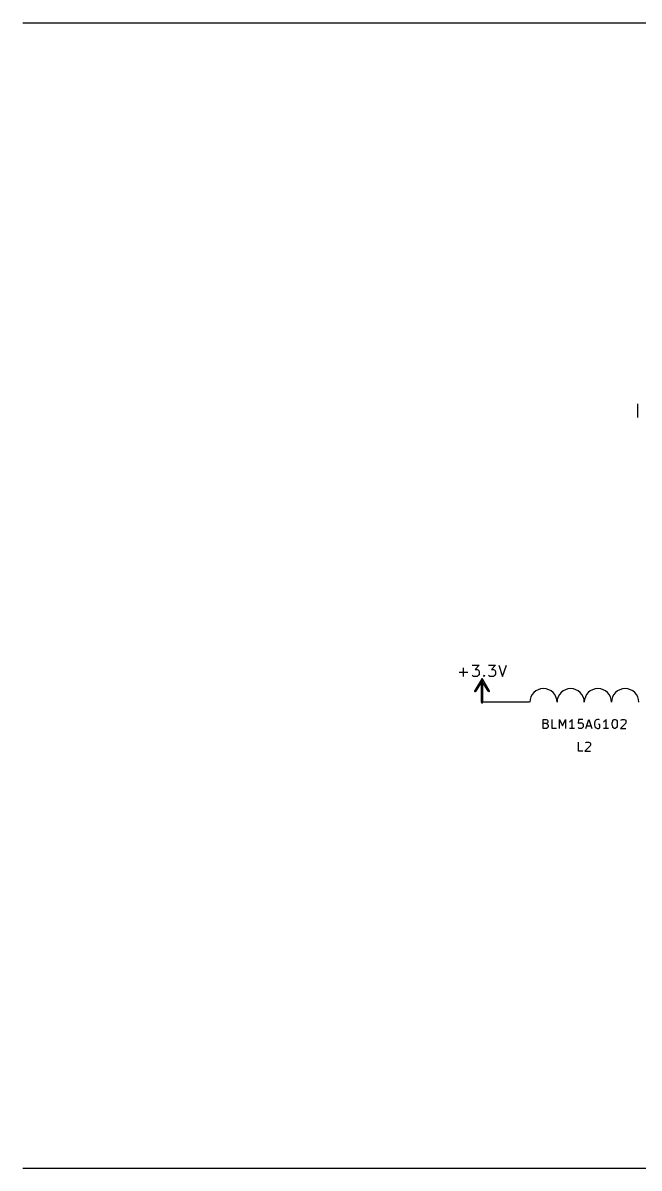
# Model space of a CAD drawing. Extents: x 12 to 829, y -582 to -12.
# Drawn here: x 11.9 to 80.8, y -354.1 to -226.1 of the extents above; entities that cross this region are included whole.
import ezdxf

# ---------------------------------------------------------------- set-up
doc = ezdxf.new("R2010")
doc.units = 0
doc.header["$MEASUREMENT"] = 0
doc.layers.add('BLACK', color=7, linetype='CONTINUOUS')

msp = doc.modelspace()

# ---------------------------------------------------------------- linework, layer by layer
at = {"layer": 'Black'}
for p, q in [((11.938, -226.06), (829.056, -226.06)), ((80.6704, -270.18), (80.6704, -268.656)), ((61.1632, -299.11), (61.1632, -298.145)), ((62.1284, -297.84), (62.9158, -297.84)), ((62.9158, -297.84), (62.484, -298.323)), ((63.9572, -297.84), (64.7446, -297.84)), ((64.7446, -297.84), (64.3128, -298.323)), ((65.1256, -297.84), (65.532, -299.11)), ((65.532, -299.11), (65.9638, -297.84)), ((60.6806, -298.628), (61.6458, -298.628)), ((62.2046, -299.034), (62.1284, -298.983)), ((62.3062, -299.11), (62.2046, -299.034)), ((62.6872, -299.11), (62.3062, -299.11)), ((63.1698, -299.441), (62.4332, -300.685)), ((62.484, -298.323), (62.6872, -298.323)), ((63.2968, -299.517), (62.5602, -300.761)), ((62.6872, -298.323), (62.7888, -298.374)), ((62.7888, -299.034), (62.6872, -299.11)), ((62.7888, -298.374), (62.865, -298.425)), ((62.865, -298.983), (62.7888, -299.034)), ((62.865, -298.425), (62.9158, -298.552)), ((62.9158, -298.856), (62.865, -298.983)), ((62.9158, -298.552), (62.9158, -298.856)), ((63.1698, -302.006), (63.1698, -299.466)), ((63.9318, -300.761), (63.1952, -299.517)), ((64.0588, -300.685), (63.3222, -299.441)), ((63.3222, -302.006), (63.3222, -299.466)), ((63.4238, -299.034), (63.4746, -298.983)), ((63.4746, -299.11), (63.4238, -299.034)), ((63.4746, -298.983), (63.5254, -299.034)), ((63.4746, -298.983), (63.4746, -299.11)), ((63.5254, -299.034), (63.4746, -299.11)), ((64.0334, -299.034), (63.9572, -298.983)), ((64.135, -299.11), (64.0334, -299.034)), ((64.516, -299.11), (64.135, -299.11)), ((64.3128, -298.323), (64.516, -298.323)), ((64.516, -298.323), (64.6176, -298.374)), ((64.6176, -299.034), (64.516, -299.11)), ((64.6176, -298.374), (64.6938, -298.425)), ((64.6938, -298.983), (64.6176, -299.034)), ((64.6938, -298.425), (64.7446, -298.552)), ((64.7446, -298.856), (64.6938, -298.983)), ((64.7446, -298.552), (64.7446, -298.856)), ((67.056, -302.006), (63.246, -302.006)), ((68.5292, -302.006), (67.056, -302.006)), ((70.0786, -304.927), (70.0786, -303.911)), ((70.0786, -303.911), (70.4088, -303.911)), ((70.4088, -304.394), (70.0786, -304.394)), ((70.4088, -303.911), (70.5104, -303.962)), ((70.5104, -304.343), (70.4088, -304.394)), ((70.4088, -304.394), (70.5612, -304.444)), ((70.5104, -303.962), (70.5612, -304.013)), ((70.5612, -304.292), (70.5104, -304.343)), ((70.5612, -304.013), (70.5866, -304.114)), ((70.5866, -304.216), (70.5612, -304.292)), ((70.5612, -304.444), (70.5866, -304.495)), ((70.5866, -304.114), (70.5866, -304.216)), ((70.5866, -304.495), (70.6374, -304.597)), ((70.6374, -304.597), (70.6374, -304.724)), ((71.0946, -304.927), (71.0946, -303.911)), ((71.9074, -304.927), (71.9074, -303.911)), ((71.9074, -303.911), (72.2376, -304.648)), ((72.2376, -304.648), (72.5678, -303.911)), ((72.5678, -303.911), (72.5678, -304.927)), ((73.1012, -304.165), (73.025, -304.216)), ((73.2028, -304.063), (73.1012, -304.165)), ((73.3044, -303.911), (73.2028, -304.063)), ((73.3044, -304.927), (73.3044, -303.911)), ((74.041, -303.911), (73.9902, -304.394)), ((73.9902, -304.394), (74.041, -304.343)), ((74.5236, -303.911), (74.041, -303.911)), ((74.041, -304.343), (74.1172, -304.292)), ((74.1172, -304.292), (74.3712, -304.292)), ((74.3712, -304.292), (74.4728, -304.343)), ((74.4728, -304.343), (74.5236, -304.394)), ((74.5236, -304.394), (74.549, -304.495)), ((74.549, -304.495), (74.549, -304.724)), ((74.8538, -304.927), (75.184, -303.911)), ((74.9554, -304.648), (75.438, -304.648)), ((75.184, -303.911), (75.5142, -304.927)), ((75.8698, -304.165), (75.819, -304.343)), ((75.819, -304.343), (75.819, -304.495)), ((75.819, -304.495), (75.8698, -304.698)), ((75.8952, -304.063), (75.8698, -304.165)), ((75.9968, -303.962), (75.8952, -304.063)), ((76.1492, -303.911), (75.9968, -303.962)), ((76.3016, -303.911), (76.1492, -303.911)), ((76.4286, -304.495), (76.2508, -304.495)), ((76.3778, -303.962), (76.3016, -303.911)), ((76.4286, -304.825), (76.4286, -304.495)), ((76.9112, -304.165), (76.835, -304.216)), ((77.0128, -304.063), (76.9112, -304.165)), ((77.1144, -303.911), (77.0128, -304.063)), ((77.1144, -304.927), (77.1144, -303.911)), ((77.8002, -304.292), (77.851, -304.114)), ((77.8002, -304.546), (77.8002, -304.292)), ((77.851, -304.724), (77.8002, -304.546)), ((77.851, -304.114), (77.8764, -304.013)), ((77.8764, -304.013), (77.9272, -303.962)), ((77.9272, -303.962), (78.0288, -303.911)), ((78.0288, -303.911), (78.1304, -303.911)), ((78.1304, -303.911), (78.232, -303.962)), ((78.232, -303.962), (78.2828, -304.013)), ((78.2828, -304.013), (78.3336, -304.114)), ((78.3336, -304.114), (78.359, -304.292)), ((78.359, -304.546), (78.3336, -304.724)), ((78.359, -304.292), (78.359, -304.546)), ((79.2988, -304.343), (78.7146, -304.927)), ((78.7654, -304.013), (78.8162, -303.962)), ((78.8162, -303.962), (78.8924, -303.911)), ((78.8924, -303.911), (79.1464, -303.911)), ((79.1464, -303.911), (79.248, -303.962)), ((79.248, -303.962), (79.2988, -304.013)), ((79.2988, -304.013), (79.3242, -304.114)), ((79.3242, -304.216), (79.2988, -304.343)), ((79.3242, -304.114), (79.3242, -304.216)), ((70.4596, -304.927), (70.0786, -304.927)), ((70.5612, -304.876), (70.4596, -304.927)), ((70.5866, -304.825), (70.5612, -304.876)), ((70.6374, -304.724), (70.5866, -304.825)), ((71.5772, -304.927), (71.0946, -304.927)), ((73.5838, -304.927), (73.025, -304.927)), ((74.041, -304.876), (73.9902, -304.825)), ((74.1172, -304.927), (74.041, -304.876)), ((74.3712, -304.927), (74.1172, -304.927)), ((74.4728, -304.876), (74.3712, -304.927)), ((74.5236, -304.825), (74.4728, -304.876)), ((74.549, -304.724), (74.5236, -304.825)), ((75.8698, -304.698), (75.8952, -304.775)), ((75.8952, -304.775), (75.9968, -304.876)), ((75.9968, -304.876), (76.1492, -304.927)), ((76.1492, -304.927), (76.2508, -304.927)), ((76.2508, -304.927), (76.3778, -304.876)), ((76.3778, -304.876), (76.4286, -304.825)), ((77.3938, -304.927), (76.835, -304.927)), ((77.8764, -304.825), (77.851, -304.724)), ((77.9272, -304.876), (77.8764, -304.825)), ((78.0288, -304.927), (77.9272, -304.876)), ((78.1304, -304.927), (78.0288, -304.927)), ((78.232, -304.876), (78.1304, -304.927)), ((78.2828, -304.825), (78.232, -304.876)), ((78.3336, -304.724), (78.2828, -304.825)), ((78.7146, -304.927), (79.3242, -304.927)), ((74.041, -307.467), (74.041, -306.451)), ((75.3364, -306.883), (74.7522, -307.467)), ((74.803, -306.553), (74.8538, -306.502)), ((74.8538, -306.502), (74.93, -306.451)), ((74.93, -306.451), (75.184, -306.451)), ((75.184, -306.451), (75.2856, -306.502)), ((75.2856, -306.502), (75.3364, -306.553)), ((75.3364, -306.553), (75.3618, -306.654)), ((75.3618, -306.756), (75.3364, -306.883)), ((75.3618, -306.654), (75.3618, -306.756)), ((74.5236, -307.467), (74.041, -307.467)), ((74.7522, -307.467), (75.3618, -307.467)), ((11.938, -354.076), (829.056, -354.076))]:
    msp.add_line(p, q, dxfattribs=at)
for centre, radius, start, end in [((63.246, -299.466), 0.0762, 390.964, 570.964), ((63.246, -299.466), 0.0762, 360, 540), ((63.246, -299.466), 0.0762, 329.036, 509.036), ((62.484, -300.736), 0.0762, 509.036, 689.036), ((64.008, -300.736), 0.0762, 210.964, 390.964), ((70.104, -302.006), 1.524, -359.9, -180.1), ((73.152, -302.006), 1.524, -359.9, -180.1), ((76.2, -302.006), 1.524, -359.9, -180.1), ((79.248, -302.006), 1.524, -359.9, -180.1), ((63.246, -302.006), 0.0762, 180, 360)]:
    msp.add_arc(centre, radius, start, end, dxfattribs=at)

doc.saveas('drawing.dxf')
